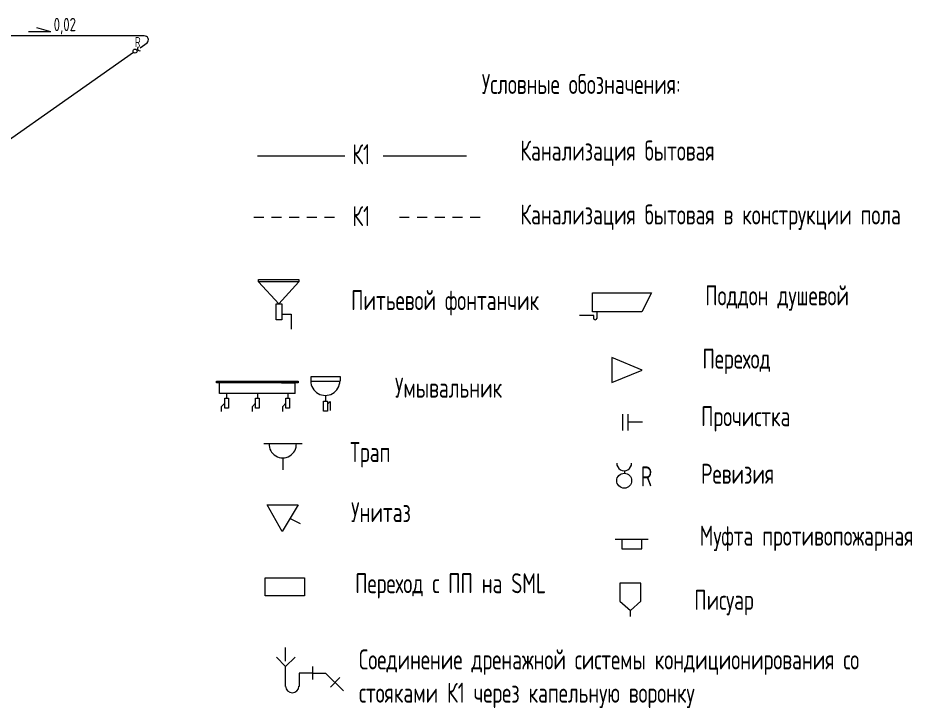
# Model space of a CAD drawing. Header units: millimetres. Extents: x -8689834 to 9419935, y -284943 to 166066.
# Drawn here: x -23330 to -9888, y -117190 to -106810 of the extents above; entities that cross this region are included whole.
import ezdxf

# ---------------------------------------------------------------- set-up
doc = ezdxf.new("R2010")
doc.units = ezdxf.units.MM
doc.header["$MEASUREMENT"] = 0
doc.layers.get('0').update_dxf_attribs({"color": 250, "lineweight": 9})
for name, color, linetype, lineweight in [('_ВК-Text К1', 7, 'Continuous', 30), ('_Санпр', 7, 'Continuous', 30), ('_Сантехника', 7, 'Continuous', 30), ('ВК_канализация', 32, 'Continuous', 30)]:
    doc.layers.add(name, color=color, linetype=linetype, lineweight=lineweight)
for name, color, linetype in [('PDF __Арматура', 7, 'Continuous'), ('PDF __ВК-переход с ПП на  SML', 3, 'Continuous'), ('PDF __ВК-противопожарные муфты', 1, 'Continuous'), ('PDF __К14', 3, 'Continuous'), ('PDF __Санпр', 7, 'Continuous'), ('PDF __Сантехника', 7, 'Continuous'), ('PDF _TEKSTBK', 7, 'Continuous')]:
    doc.layers.add(name, color=color, linetype=linetype)
doc.layers.add('PDF __ВК-К1', color=7, linetype='Continuous', true_color=0xb80000)
doc.styles.add('ISOCPEUR', font='isocpeur.ttf', dxfattribs={"width": 0.7})

msp = doc.modelspace()

# ---------------------------------------------------------------- linework, layer by layer
at = {"color": 244, "ltscale": 100, "true_color": 0x991b1e}
msp.add_lwpolyline([(-21590.6, -107330.4), (-24626.4, -109467.4)], dxfattribs=at)
msp.add_arc((-21430, -107142.5), 61.8, 315.03494, 91.91688, dxfattribs=at)
at = {"layer": '_ВК-Text К1', "color": 7, "lineweight": 13, "ltscale": 100}
for q in [(-23047.3, -106961.3), (-23171.5, -107019.2)]:
    msp.add_line((-22834.1, -107018.7), q, dxfattribs=at)
at = {"layer": '_Санпр', "lineweight": 13}
for p, q in [((-19714.3, -110781.2, 0), (-19409.5, -111111.8, 0)), ((-19409.5, -111111.8, 0), (-19104.7, -110781.2, 0)), ((-19363.2, -111264.4, 0), (-19221.4, -111264.4, 0)), ((-19221.4, -111264.4, 0), (-19221.4, -111489.7, 0))]:
    msp.add_line(p, q, dxfattribs=at)
at = {"layer": '_Санпр', "lineweight": 13, "elevation": 0}
for points in [[(-19714.3, -110743.7), (-19104.7, -110743.7), (-19104.7, -110781.2), (-19714.3, -110781.2)], [(-19449.1, -111111.8), (-19363.2, -111111.8), (-19363.2, -111353.3), (-19449.1, -111353.3)]]:
    msp.add_lwpolyline(points, close=True, dxfattribs=at)
at = {"layer": '_Сантехника', "lineweight": 13}
for points in [[(-20343.5, -112272.1), (-19114.5, -112272.1), (-19114.5, -112300.1), (-20343.5, -112300.1), (-20343.5, -112272.1)], [(-20297.9, -112459.9), (-20297.9, -112300.1)], [(-19368.6, -112300.1), (-19160.1, -112300.1)], [(-19160.1, -112459.9), (-19160.1, -112300.1)], [(-19160.1, -112459.9), (-20297.9, -112459.9)], [(-20194.2, -112459.9), (-20194.2, -112528.3)], [(-19729.5, -112459.9), (-19729.5, -112528.3)], [(-19274.2, -112459.9), (-19274.2, -112528.3)], [(-20269.4, -112652.8), (-20220.6, -112605.1)], [(-20220.6, -112528.3), (-20165.6, -112528.3), (-20165.6, -112680.8), (-20220.6, -112680.8), (-20220.6, -112528.3)], [(-19804.7, -112652.8), (-19756, -112605.1)], [(-19756, -112528.3), (-19701, -112528.3), (-19701, -112680.8), (-19756, -112680.8), (-19756, -112528.3)], [(-19349.4, -112652.8), (-19300.6, -112605.1)], [(-19300.6, -112528.3), (-19245.7, -112528.3), (-19245.7, -112680.8), (-19300.6, -112680.8), (-19300.6, -112528.3)], [(-20269.4, -112727.4), (-20269.4, -112652.8)], [(-19804.7, -112727.4), (-19804.7, -112652.8)], [(-19349.4, -112727.4), (-19349.4, -112652.8)]]:
    msp.add_lwpolyline(points, dxfattribs=at)
at = {"layer": '_Сантехника', "lineweight": 13, "flags": 128}
for points in [[(-14120.9, -115720.9), (-13963.5, -115583.8), (-13963.5, -115309.5), (-14279.7, -115309.5), (-14279.7, -115583.8), (-14120.9, -115720.9)], [(-14120.9, -115814.8), (-14120.9, -115720.9)]]:
    msp.add_lwpolyline(points, dxfattribs=at)
at = {"layer": 'PDF __Арматура', "lineweight": 13}
msp.add_lwpolyline([(-14399.9, -111918.3), (-14399.9, -112295), (-13947, -112108.8)], close=True, dxfattribs=at)
at = {"layer": 'PDF __ВК-К1', "lineweight": 13}
for points in [[(-14234.8, -113014.6), (-14234.8, -112769.1)], [(-14154.4, -113014.6), (-14154.4, -112769.1)], [(-13938.5, -112891.9), (-14154.4, -112891.9)], [(-14213.7, -113620), (-14213.7, -113658.1)], [(-18902.6, -116663.9), (-19101.6, -116663.9)], [(-18902.6, -116562.3), (-18902.6, -116761.2)], [(-18902.6, -116663.9), (-18703.6, -116663.9), (-18437, -116930.6)], [(-18492, -116731.6), (-18631.7, -116875.5)]]:
    msp.add_lwpolyline(points, dxfattribs=at)
msp.add_circle((-14215.8, -113770.2), 112.2, dxfattribs=at)
msp.add_arc((-14215.8, -113507.8), 112.2, 179.99999, 0.00001, dxfattribs=at)
at = {"layer": 'PDF __ВК-переход с ПП на  SML', "lineweight": 13}
msp.add_lwpolyline([(-19613.8, -115233.1), (-19021.1, -115233.1), (-19021.1, -115499.8), (-19613.8, -115499.8)], close=True, dxfattribs=at)
at = {"layer": 'PDF __ВК-противопожарные муфты', "lineweight": 13}
for points in [[(-14349.1, -114648.6), (-14099.4, -114648.6), (-13853.9, -114648.6)], [(-14251.8, -114648.6), (-14251.8, -114796.7), (-13951.2, -114796.7), (-13951.2, -114648.6)]]:
    msp.add_lwpolyline(points, dxfattribs=at)
at = {"layer": 'PDF __К14', "lineweight": 13}
msp.add_lwpolyline([(-19304.7, -116481.9), (-19304.7, -116278.7)], dxfattribs=at)
at = {"layer": 'PDF __Санпр', "lineweight": 13}
for points in [[(-18922.2, -112272.3), (-18922.2, -112204.5), (-18486.2, -112204.5), (-18486.2, -112272.3)], [(-18922.2, -112272.3), (-18486.2, -112272.3)], [(-18706.3, -112492.4), (-18706.3, -112572.8)], [(-18676.7, -112619.4), (-18634.3, -112581.3), (-18634.3, -112716.7)]]:
    msp.add_lwpolyline(points, dxfattribs=at)
msp.add_lwpolyline([(-18735.9, -112572.8), (-18676.7, -112572.8), (-18676.7, -112725.2), (-18735.9, -112725.2)], close=True, dxfattribs=at)
msp.add_arc((-18708.4, -112270.2), 218, 179.99999, 0.00001, dxfattribs=at)
at = {"layer": 'PDF __Сантехника', "lineweight": 13}
for points in [[(-14692, -110944.7), (-13807.3, -110944.7), (-13951.2, -111228.3), (-14692, -111228.3)], [(-19355.2, -114536.4), (-19583.8, -114134.2), (-19118.1, -114134.2)]]:
    msp.add_lwpolyline(points, close=True, dxfattribs=at)
for points in [[(-14670.8, -111329.9), (-14670.8, -111287.5), (-14886.7, -111287.5)], [(-14628.5, -111228.3), (-14628.5, -111329.9)], [(-19630.3, -113211.4), (-19058.9, -113211.4)], [(-19346.7, -113427.3), (-19346.7, -113609.3)], [(-19236.7, -114337.4), (-19084.3, -114413.6)]]:
    msp.add_lwpolyline(points, dxfattribs=at)
for centre, radius, start, end in [((-14651.8, -111327.8), 23.3, 179.99995, 0.00005), ((-19348.8, -113222), 205.3, 177.4347, 2.5653)]:
    msp.add_arc(centre, radius, start, end, dxfattribs=at)
at = {"layer": 'PDF _TEKSTBK', "lineweight": 13}
for points in [[(-19304.7, -116562.3), (-19444.4, -116422.6)], [(-19304.7, -116862.8), (-19304.7, -116562.3), (-19160.8, -116422.6)], [(-19101.6, -116663.9), (-19101.6, -116862.8)]]:
    msp.add_lwpolyline(points, dxfattribs=at)
msp.add_arc((-19205.3, -116860.7), 99.5, 180.00001, 359.99999, dxfattribs=at)
at = {"layer": 'ВК_канализация', "color": 244, "lineweight": 13, "ltscale": 500, "true_color": 0x991b1e}
for points in [[(-21432, -107080.7), (-26503, -107080.7)], [(-21493, -107261.3), (-21386.2, -107186.2)], [(-21541.9, -107295.9), (-21527.3, -107287.9)], [(-19783.6, -109806.2), (-19633.8, -109806.2)], [(-19517.9, -109806.2), (-19368.1, -109806.2)], [(-19252.2, -109806.2), (-19102.5, -109806.2)], [(-18986.5, -109806.2), (-18836.8, -109806.2)], [(-18720.9, -109806.2), (-18571.1, -109806.2)], [(-17595.4, -109806.2), (-17445.7, -109806.2)], [(-17329.7, -109806.2), (-17180, -109806.2)], [(-17064.1, -109806.2), (-16914.3, -109806.2)], [(-16798.4, -109806.2), (-16648.7, -109806.2)], [(-16532.7, -109806.2), (-16383, -109806.2)]]:
    msp.add_lwpolyline(points, dxfattribs=at)
msp.add_lwpolyline([(-21373.7, -107177.3), (-21373.7, -107177.3)], close=True, dxfattribs=at)
at = {"layer": 'ВК_канализация', "color": 244, "lineweight": 13, "true_color": 0x991b1e}
for points in [[(-19729.2, -108883.1), (-18416.9, -108883.1)], [(-17841.2, -108883.1), (-16584, -108883.1)]]:
    msp.add_lwpolyline(points, dxfattribs=at)
at = {"layer": 'ВК_канализация', "color": 244, "lineweight": 13, "ltscale": 500, "true_color": 0x991b1e}
msp.add_circle((-21568.2, -107310.4), 30, dxfattribs=at)
msp.add_arc((-21501, -107273.4), 30, 118.83248, 298.83248, dxfattribs=at)

# ---------------------------------------------------------------- texts
at = {"layer": 'ВК_канализация', "color": 18, "ltscale": 100, "true_color": 0x000000, "insert": (-22791.6, -106933.4), "char_height": 200, "width": 5891.51, "attachment_point": 4, "style": 'ISOCPEUR'}
msp.add_mtext('0,02', dxfattribs=at)
at = {"layer": 'ВК_канализация', "color": 7, "ltscale": 100, "insert": (-21570.7, -107173), "char_height": 150, "width": 7500, "attachment_point": 4, "rotation": 0.04194, "style": 'ISOCPEUR'}
msp.add_mtext('\\pxi-1,l1,t1,5;R', dxfattribs=at)
at = {"layer": 'ВК_канализация', "color": 18, "lineweight": 13, "ltscale": 100, "true_color": 0x000000, "char_height": 300, "attachment_point": 4, "style": 'ISOCPEUR'}
for s, insert, width in [('Условные обозначения:', (-16356.5, -107804.6), 5891.51), ('К1', (-18301.4, -108860.7), 3718.698), ('Канализация бытовая', (-15777, -108846.7), 5891.51), ('К1', (-18301.4, -109791), 3718.698), ('Канализация бытовая в конструкции пола', (-15777, -109808.2), 5891.51), ('Поддон душевой', (-12997.3, -111024.8), 8368.311), ('Питьевой фонтанчик', (-18321.2, -111094.9), 8368.311), ('Переход', (-13039.6, -111975.7), 8368.311), ('Умывальник', (-17661.6, -112371.7), 8368.311), ('Прочистка', (-13060.7, -112842), 8368.311), ('Трап', (-18336.8, -113380.5), 8368.311), ('R', (-13967.7, -113704.7), 8368.311), ('Ревизия', (-13060.7, -113666.1), 8368.311), ('Унитаз', (-18321.5, -114243.4), 8368.311), ('Муфта противопожарная', (-13081.8, -114638.1), 8368.311), ('Переход с ПП на SML', (-18260.1, -115352.8), 8368.311), ('Писуар', (-13163.1, -115603), 8368.311), ('Соединение дренажной системы кондиционирования со стояками К1 через капельную воронку', (-18202.6, -116749.5), 8368.311)]:
    msp.add_mtext(s, dxfattribs=dict(at, insert=insert, width=width))

doc.saveas('drawing.dxf')
